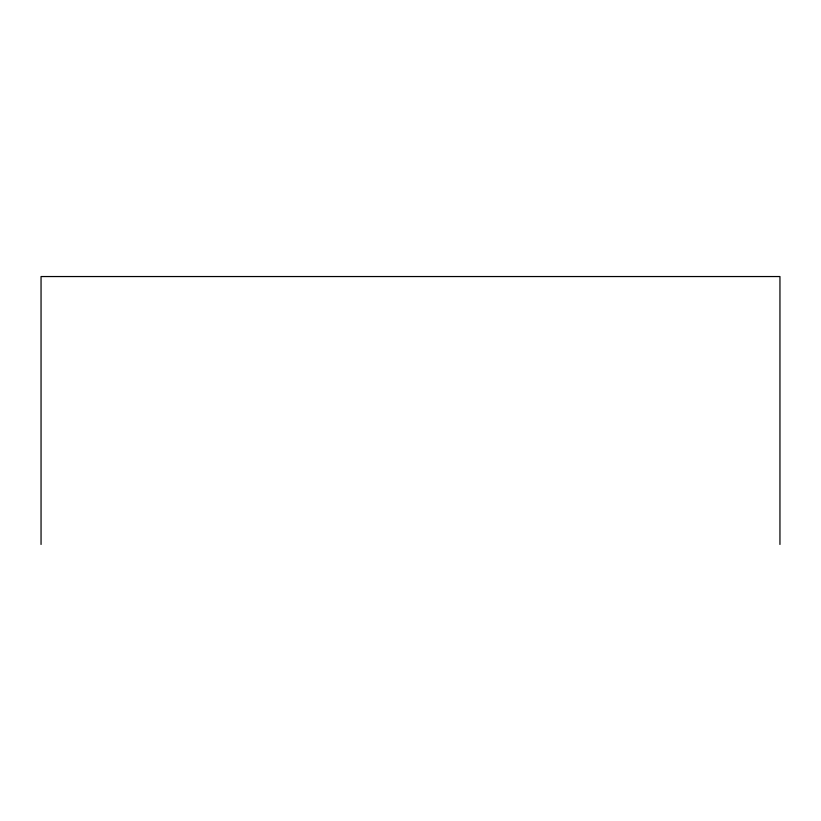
<?xml version="1.0" encoding="UTF-8"?>
<svg xmlns="http://www.w3.org/2000/svg" width="821" height="821" viewBox="0 0 821 821"><rect width="100%" height="100%" fill="white"/><g stroke="black" fill="none" stroke-linecap="round" stroke-linejoin="round"><path stroke-width="1.23" d="M779.95 544.456L779.95 276.544L41.05 276.544L41.05 544.456"/></g></svg>
